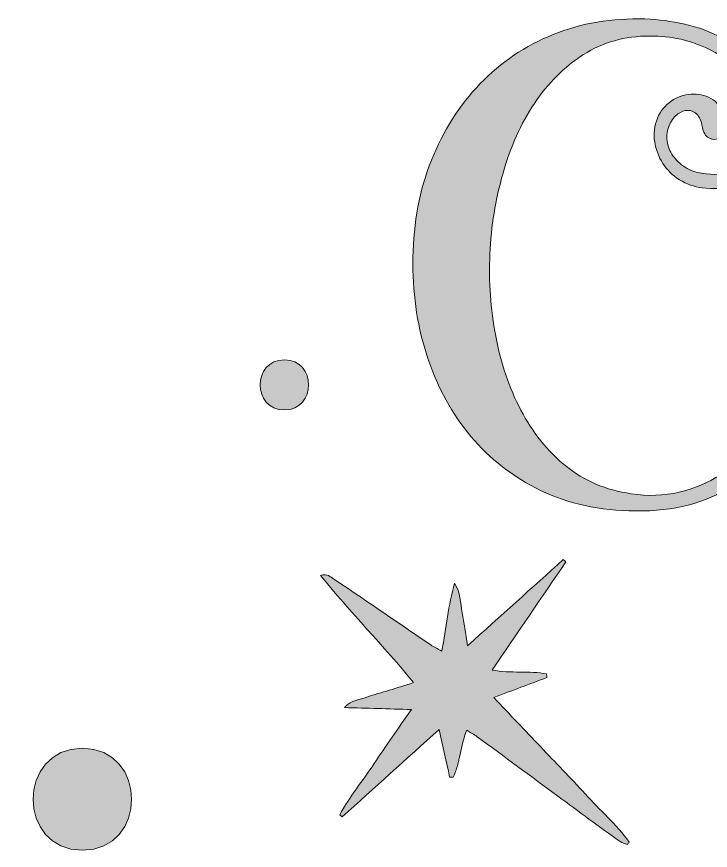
# Model space of a CAD drawing. Header units: inches. Extents: x 96 to 984, y -1025 to -55.
# Drawn here: x 95.9 to 276.4, y -547.2 to -330.5 of the extents above; entities that cross this region are included whole.
import ezdxf

# ---------------------------------------------------------------- set-up
doc = ezdxf.new("R2010")
doc.units = ezdxf.units.IN
doc.header["$MEASUREMENT"] = 0
doc.layers.add('Layer 1', color=7, linetype='Continuous')

# ---------------------------------------------------------------- blocks, each defined once
blk = doc.blocks.new('block 2')
at = {"layer": 'Layer 1', "true_color": 0x71020c}
h = blk.add_hatch(color=16, dxfattribs=at)
h.dxf.hatch_style = 2
edge = h.paths.add_edge_path()
edge.add_spline(control_points=[(213.18, -438.48), (217.94, -444.45), (223.85, -449.28), (230.9, -452.97), (237.94, -456.66), (246.03, -458.64), (255.16, -458.91), (265.22, -459.32), (273.71, -457.43), (280.62, -453.28), (287.53, -449.12), (293.81, -443.01), (299.45, -434.96), (300.25, -433.88), (300.18, -432.94), (299.25, -432.14), (298.3, -431.33), (297.37, -431.47), (296.43, -432.54), (294.01, -435.9), (291.36, -439.05), (288.48, -442), (285.59, -444.96), (282.47, -447.47), (279.11, -449.55), (275.76, -451.64), (272.13, -453.14), (268.24, -454.08), (264.35, -455.02), (260.19, -455.16), (255.76, -454.48), (249.18, -453.55), (243.51, -451.13), (238.75, -447.24), (233.98, -443.34), (230.09, -438.51), (227.07, -432.74), (224.05, -426.97), (221.87, -420.56), (220.53, -413.52), (219.19, -406.47), (218.68, -399.36), (219.02, -392.17), (219.35, -384.99), (220.49, -377.98), (222.44, -371.14), (224.39, -364.29), (227.1, -358.25), (230.6, -353.02), (234.08, -347.78), (238.35, -343.56), (243.38, -340.33), (248.41, -337.11), (254.15, -335.5), (260.59, -335.5), (266.23, -335.5), (271.36, -336.64), (275.99, -338.92), (280.62, -341.21), (284.15, -344.29), (286.56, -348.19), (288.17, -350.87), (289.01, -353.66), (289.08, -356.54), (289.15, -359.43), (288.61, -362.08), (287.47, -364.49), (286.33, -366.91), (284.61, -368.79), (282.33, -370.13), (280.05, -371.47), (277.3, -371.81), (274.08, -371.14), (272.6, -371), (271.19, -370.5), (269.85, -369.63), (268.51, -368.75), (267.44, -367.75), (266.63, -366.61), (265.83, -365.47), (265.32, -364.19), (265.12, -362.78), (264.92, -361.37), (265.15, -359.93), (265.83, -358.45), (266.36, -357.25), (267.07, -356.34), (267.94, -355.74), (268.81, -355.13), (269.68, -354.83), (270.56, -354.83), (271.43, -354.83), (272.2, -355.17), (272.87, -355.84), (273.54, -356.51), (274.01, -357.58), (274.28, -359.06), (274.55, -360.53), (275.12, -361.51), (275.99, -361.98), (276.87, -362.45), (277.7, -362.51), (278.51, -362.18), (279.31, -361.84), (279.92, -361.14), (280.32, -360.06), (280.73, -358.99), (280.59, -357.65), (279.92, -356.04), (279.25, -354.02), (278.11, -352.58), (276.5, -351.71), (274.89, -350.84), (273.18, -350.47), (271.36, -350.6), (269.55, -350.74), (267.84, -351.34), (266.23, -352.41), (264.62, -353.49), (263.41, -354.96), (262.61, -356.84), (261.8, -358.85), (261.56, -360.9), (261.9, -362.98), (262.23, -365.07), (262.94, -366.94), (264.02, -368.62), (265.09, -370.3), (266.53, -371.71), (268.34, -372.85), (270.16, -373.99), (272.13, -374.69), (274.28, -374.96), (277.1, -375.36), (279.68, -375.16), (282.03, -374.36), (284.38, -373.55), (286.39, -372.24), (288.07, -370.43), (289.75, -368.62), (291.02, -366.51), (291.9, -364.09), (292.77, -361.67), (293.14, -359.06), (293.01, -356.24), (293.01, -356.24), (293.01, -332.61), (293.01, -332.61), (293.01, -331.19), (292.33, -330.47), (290.99, -330.47), (289.65, -330.47), (288.98, -331.12), (288.98, -332.42), (288.98, -335.01), (288.17, -336.71), (286.56, -337.51), (284.95, -338.32), (282.6, -337.85), (279.52, -336.1), (276.43, -334.42), (273.18, -333.19), (269.75, -332.42), (266.33, -331.65), (262.87, -331.2), (259.38, -331.07), (250.79, -330.8), (242.84, -332.15), (235.53, -335.1), (228.21, -338.05), (221.87, -342.32), (216.5, -347.88), (211.13, -353.46), (206.91, -360.1), (203.82, -367.81), (200.73, -375.53), (199.12, -383.95), (198.99, -393.08), (198.85, -401.81), (199.99, -410.06), (202.41, -417.84), (204.83, -425.63), (208.42, -432.51), (213.18, -438.48)], knot_values=[0, 0, 0, 0, 1, 1, 1, 2, 2, 2, 3, 3, 3, 4, 4, 4, 5, 5, 5, 6, 6, 6, 7, 7, 7, 8, 8, 8, 9, 9, 9, 10, 10, 10, 11, 11, 11, 12, 12, 12, 13, 13, 13, 14, 14, 14, 15, 15, 15, 16, 16, 16, 17, 17, 17, 18, 18, 18, 19, 19, 19, 20, 20, 20, 21, 21, 21, 22, 22, 22, 23, 23, 23, 24, 24, 24, 25, 25, 25, 26, 26, 26, 27, 27, 27, 28, 28, 28, 29, 29, 29, 30, 30, 30, 31, 31, 31, 32, 32, 32, 33, 33, 33, 34, 34, 34, 35, 35, 35, 36, 36, 36, 37, 37, 37, 38, 38, 38, 39, 39, 39, 40, 40, 40, 41, 41, 41, 42, 42, 42, 43, 43, 43, 44, 44, 44, 45, 45, 45, 46, 46, 46, 47, 47, 47, 48, 48, 48, 49, 49, 49, 50, 50, 50, 51, 51, 51, 52, 52, 52, 53, 53, 53, 54, 54, 54, 55, 55, 55, 56, 56, 56, 57, 57, 57, 58, 58, 58, 59, 59, 59, 60, 60, 60, 61, 61, 61, 61], degree=3, periodic=1)
h = blk.add_hatch(color=16, dxfattribs=at)
h.dxf.hatch_style = 2
edge = h.paths.add_edge_path()
edge.add_spline(control_points=[(165.56, -419.66), (157.17, -419.66), (157.16, -432.69), (165.56, -432.69), (173.94, -432.69), (173.96, -419.66), (165.56, -419.66)], knot_values=[0, 0, 0, 0, 1, 1, 1, 2, 2, 2, 2], degree=3, periodic=1)
h = blk.add_hatch(color=16, dxfattribs=at)
h.dxf.hatch_style = 2
edge = h.paths.add_edge_path()
edge.add_spline(control_points=[(208.55, -528.13), (208.86, -528.14), (209.16, -528.14), (209.47, -528.15), (211.33, -524.38), (211.35, -519.98), (213.01, -515.98), (214, -516.58), (214.91, -517.05), (215.72, -517.64), (222.73, -522.79), (229.73, -527.97), (236.74, -533.13), (242.11, -537.08), (247.49, -541.02), (252.9, -544.92), (253.43, -545.31), (254.16, -545.43), (254.8, -545.68), (254.96, -545.47), (255.13, -545.25), (255.29, -545.04), (251.96, -540.43), (247.6, -536.72), (243.81, -532.52), (240.02, -528.33), (236.05, -524.3), (232.15, -520.21), (228.21, -516.07), (224.27, -511.93), (220.02, -507.46), (224.94, -505.61), (229.4, -503.93), (233.86, -502.25), (233.83, -501.95), (233.8, -501.64), (233.77, -501.34), (229.28, -500.41), (224.57, -501.29), (219.64, -500.31), (226.17, -490.73), (232.48, -481.45), (238.8, -472.18), (238.58, -471.98), (238.36, -471.78), (238.13, -471.58), (229.98, -478.92), (221.83, -486.25), (213.24, -493.99), (212.7, -490.71), (212.33, -488.05), (211.81, -485.41), (211.31, -482.86), (211.42, -480.14), (209.8, -477.75), (208.23, -483.48), (207.7, -489.36), (206.49, -495.37), (205.36, -494.75), (204.46, -494.33), (203.65, -493.78), (200.18, -491.45), (196.74, -489.08), (193.28, -486.73), (188.33, -483.36), (183.39, -479.97), (178.4, -476.66), (177.58, -476.11), (176.74, -475.18), (174.94, -475.71), (182.78, -485.38), (191.31, -493.96), (199.16, -503.57), (196.69, -504.36), (194.77, -504.98), (192.83, -505.58), (190.89, -506.18), (188.9, -506.67), (187.01, -507.39), (185.23, -508.07), (183.07, -507.96), (181.22, -510.08), (187.15, -510.25), (192.52, -510.4), (198.59, -510.57), (195.13, -515.59), (191.96, -520.06), (188.92, -524.61), (185.95, -529.07), (182.51, -533.23), (179.97, -537.97), (180.17, -538.13), (180.38, -538.3), (180.58, -538.47), (188.86, -531.02), (197.14, -523.58), (205.83, -515.76), (206.8, -520.19), (207.67, -524.16), (208.55, -528.13)], knot_values=[0, 0, 0, 0, 1, 1, 1, 2, 2, 2, 3, 3, 3, 4, 4, 4, 5, 5, 5, 6, 6, 6, 7, 7, 7, 8, 8, 8, 9, 9, 9, 10, 10, 10, 11, 11, 11, 12, 12, 12, 13, 13, 13, 14, 14, 14, 15, 15, 15, 16, 16, 16, 17, 17, 17, 18, 18, 18, 19, 19, 19, 20, 20, 20, 21, 21, 21, 22, 22, 22, 23, 23, 23, 24, 24, 24, 25, 25, 25, 26, 26, 26, 27, 27, 27, 28, 28, 28, 29, 29, 29, 30, 30, 30, 31, 31, 31, 32, 32, 32, 33, 33, 33, 33], degree=3, periodic=1)
h = blk.add_hatch(color=16, dxfattribs=at)
h.dxf.hatch_style = 2
edge = h.paths.add_edge_path()
edge.add_spline(control_points=[(112.99, -520.65), (95.92, -520.65), (95.89, -547.18), (112.99, -547.18), (130.06, -547.18), (130.09, -520.65), (112.99, -520.65)], knot_values=[0, 0, 0, 0, 1, 1, 1, 2, 2, 2, 2], degree=3, periodic=1)
at = {"layer": 'Layer 1', "lineweight": 0}
for points, knots in [([(213.18, -438.48), (217.94, -444.45), (223.85, -449.28), (230.9, -452.97), (237.94, -456.66), (246.03, -458.64), (255.16, -458.91), (265.22, -459.32), (273.71, -457.43), (280.62, -453.28), (287.53, -449.12), (293.81, -443.01), (299.45, -434.96), (300.25, -433.88), (300.18, -432.94), (299.25, -432.14), (298.3, -431.33), (297.37, -431.47), (296.43, -432.54), (294.01, -435.9), (291.36, -439.05), (288.48, -442), (285.59, -444.96), (282.47, -447.47), (279.11, -449.55), (275.76, -451.64), (272.13, -453.14), (268.24, -454.08), (264.35, -455.02), (260.19, -455.16), (255.76, -454.48), (249.18, -453.55), (243.51, -451.13), (238.75, -447.24), (233.98, -443.34), (230.09, -438.51), (227.07, -432.74), (224.05, -426.97), (221.87, -420.56), (220.53, -413.52), (219.19, -406.47), (218.68, -399.36), (219.02, -392.17), (219.35, -384.99), (220.49, -377.98), (222.44, -371.14), (224.39, -364.29), (227.1, -358.25), (230.6, -353.02), (234.08, -347.78), (238.35, -343.56), (243.38, -340.33), (248.41, -337.11), (254.15, -335.5), (260.59, -335.5), (266.23, -335.5), (271.36, -336.64), (275.99, -338.92), (280.62, -341.21), (284.15, -344.29), (286.56, -348.19), (288.17, -350.87), (289.01, -353.66), (289.08, -356.54), (289.15, -359.43), (288.61, -362.08), (287.47, -364.49), (286.33, -366.91), (284.61, -368.79), (282.33, -370.13), (280.05, -371.47), (277.3, -371.81), (274.08, -371.14), (272.6, -371), (271.19, -370.5), (269.85, -369.63), (268.51, -368.75), (267.44, -367.75), (266.63, -366.61), (265.83, -365.47), (265.32, -364.19), (265.12, -362.78), (264.92, -361.37), (265.15, -359.93), (265.83, -358.45), (266.36, -357.25), (267.07, -356.34), (267.94, -355.74), (268.81, -355.13), (269.68, -354.83), (270.56, -354.83), (271.43, -354.83), (272.2, -355.17), (272.87, -355.84), (273.54, -356.51), (274.01, -357.58), (274.28, -359.06), (274.55, -360.53), (275.12, -361.51), (275.99, -361.98), (276.87, -362.45), (277.7, -362.51), (278.51, -362.18), (279.31, -361.84), (279.92, -361.14), (280.32, -360.06), (280.73, -358.99), (280.59, -357.65), (279.92, -356.04), (279.25, -354.02), (278.11, -352.58), (276.5, -351.71), (274.89, -350.84), (273.18, -350.47), (271.36, -350.6), (269.55, -350.74), (267.84, -351.34), (266.23, -352.41), (264.62, -353.49), (263.41, -354.96), (262.61, -356.84), (261.8, -358.85), (261.56, -360.9), (261.9, -362.98), (262.23, -365.07), (262.94, -366.94), (264.02, -368.62), (265.09, -370.3), (266.53, -371.71), (268.34, -372.85), (270.16, -373.99), (272.13, -374.69), (274.28, -374.96), (277.1, -375.36), (279.68, -375.16), (282.03, -374.36), (284.38, -373.55), (286.39, -372.24), (288.07, -370.43), (289.75, -368.62), (291.02, -366.51), (291.9, -364.09), (292.77, -361.67), (293.14, -359.06), (293.01, -356.24), (293.01, -356.24), (293.01, -332.61), (293.01, -332.61), (293.01, -331.19), (292.33, -330.47), (290.99, -330.47), (289.65, -330.47), (288.98, -331.12), (288.98, -332.42), (288.98, -335.01), (288.17, -336.71), (286.56, -337.51), (284.95, -338.32), (282.6, -337.85), (279.52, -336.1), (276.43, -334.42), (273.18, -333.19), (269.75, -332.42), (266.33, -331.65), (262.87, -331.2), (259.38, -331.07), (250.79, -330.8), (242.84, -332.15), (235.53, -335.1), (228.21, -338.05), (221.87, -342.32), (216.5, -347.88), (211.13, -353.46), (206.91, -360.1), (203.82, -367.81), (200.73, -375.53), (199.12, -383.95), (198.99, -393.08), (198.85, -401.81), (199.99, -410.06), (202.41, -417.84), (204.83, -425.63), (208.42, -432.51), (213.18, -438.48)], [0, 0, 0, 0, 1, 1, 1, 2, 2, 2, 3, 3, 3, 4, 4, 4, 5, 5, 5, 6, 6, 6, 7, 7, 7, 8, 8, 8, 9, 9, 9, 10, 10, 10, 11, 11, 11, 12, 12, 12, 13, 13, 13, 14, 14, 14, 15, 15, 15, 16, 16, 16, 17, 17, 17, 18, 18, 18, 19, 19, 19, 20, 20, 20, 21, 21, 21, 22, 22, 22, 23, 23, 23, 24, 24, 24, 25, 25, 25, 26, 26, 26, 27, 27, 27, 28, 28, 28, 29, 29, 29, 30, 30, 30, 31, 31, 31, 32, 32, 32, 33, 33, 33, 34, 34, 34, 35, 35, 35, 36, 36, 36, 37, 37, 37, 38, 38, 38, 39, 39, 39, 40, 40, 40, 41, 41, 41, 42, 42, 42, 43, 43, 43, 44, 44, 44, 45, 45, 45, 46, 46, 46, 47, 47, 47, 48, 48, 48, 49, 49, 49, 50, 50, 50, 51, 51, 51, 52, 52, 52, 53, 53, 53, 54, 54, 54, 55, 55, 55, 56, 56, 56, 57, 57, 57, 58, 58, 58, 59, 59, 59, 60, 60, 60, 61, 61, 61, 61]), ([(165.56, -419.66), (157.17, -419.66), (157.16, -432.69), (165.56, -432.69), (173.94, -432.69), (173.96, -419.66), (165.56, -419.66)], [0, 0, 0, 0, 1, 1, 1, 2, 2, 2, 2]), ([(208.55, -528.13), (208.86, -528.14), (209.16, -528.14), (209.47, -528.15), (211.33, -524.38), (211.35, -519.98), (213.01, -515.98), (214, -516.58), (214.91, -517.05), (215.72, -517.64), (222.73, -522.79), (229.73, -527.97), (236.74, -533.13), (242.11, -537.08), (247.49, -541.02), (252.9, -544.92), (253.43, -545.31), (254.16, -545.43), (254.8, -545.68), (254.96, -545.47), (255.13, -545.25), (255.29, -545.04), (251.96, -540.43), (247.6, -536.72), (243.81, -532.52), (240.02, -528.33), (236.05, -524.3), (232.15, -520.21), (228.21, -516.07), (224.27, -511.93), (220.02, -507.46), (224.94, -505.61), (229.4, -503.93), (233.86, -502.25), (233.83, -501.95), (233.8, -501.64), (233.77, -501.34), (229.28, -500.41), (224.57, -501.29), (219.64, -500.31), (226.17, -490.73), (232.48, -481.45), (238.8, -472.18), (238.58, -471.98), (238.36, -471.78), (238.13, -471.58), (229.98, -478.92), (221.83, -486.25), (213.24, -493.99), (212.7, -490.71), (212.33, -488.05), (211.81, -485.41), (211.31, -482.86), (211.42, -480.14), (209.8, -477.75), (208.23, -483.48), (207.7, -489.36), (206.49, -495.37), (205.36, -494.75), (204.46, -494.33), (203.65, -493.78), (200.18, -491.45), (196.74, -489.08), (193.28, -486.73), (188.33, -483.36), (183.39, -479.97), (178.4, -476.66), (177.58, -476.11), (176.74, -475.18), (174.94, -475.71), (182.78, -485.38), (191.31, -493.96), (199.16, -503.57), (196.69, -504.36), (194.77, -504.98), (192.83, -505.58), (190.89, -506.18), (188.9, -506.67), (187.01, -507.39), (185.23, -508.07), (183.07, -507.96), (181.22, -510.08), (187.15, -510.25), (192.52, -510.4), (198.59, -510.57), (195.13, -515.59), (191.96, -520.06), (188.92, -524.61), (185.95, -529.07), (182.51, -533.23), (179.97, -537.97), (180.17, -538.13), (180.38, -538.3), (180.58, -538.47), (188.86, -531.02), (197.14, -523.58), (205.83, -515.76), (206.8, -520.19), (207.67, -524.16), (208.55, -528.13)], [0, 0, 0, 0, 1, 1, 1, 2, 2, 2, 3, 3, 3, 4, 4, 4, 5, 5, 5, 6, 6, 6, 7, 7, 7, 8, 8, 8, 9, 9, 9, 10, 10, 10, 11, 11, 11, 12, 12, 12, 13, 13, 13, 14, 14, 14, 15, 15, 15, 16, 16, 16, 17, 17, 17, 18, 18, 18, 19, 19, 19, 20, 20, 20, 21, 21, 21, 22, 22, 22, 23, 23, 23, 24, 24, 24, 25, 25, 25, 26, 26, 26, 27, 27, 27, 28, 28, 28, 29, 29, 29, 30, 30, 30, 31, 31, 31, 32, 32, 32, 33, 33, 33, 33]), ([(112.99, -520.65), (95.92, -520.65), (95.89, -547.18), (112.99, -547.18), (130.06, -547.18), (130.09, -520.65), (112.99, -520.65)], [0, 0, 0, 0, 1, 1, 1, 2, 2, 2, 2])]:
    blk.add_open_spline(points, degree=3, knots=knots, dxfattribs=at)

msp = doc.modelspace()

# ---------------------------------------------------------------- block references
at = {"layer": 'Layer 1'}
msp.add_blockref('block 2', (0, 0), dxfattribs=at)

doc.saveas('drawing.dxf')
